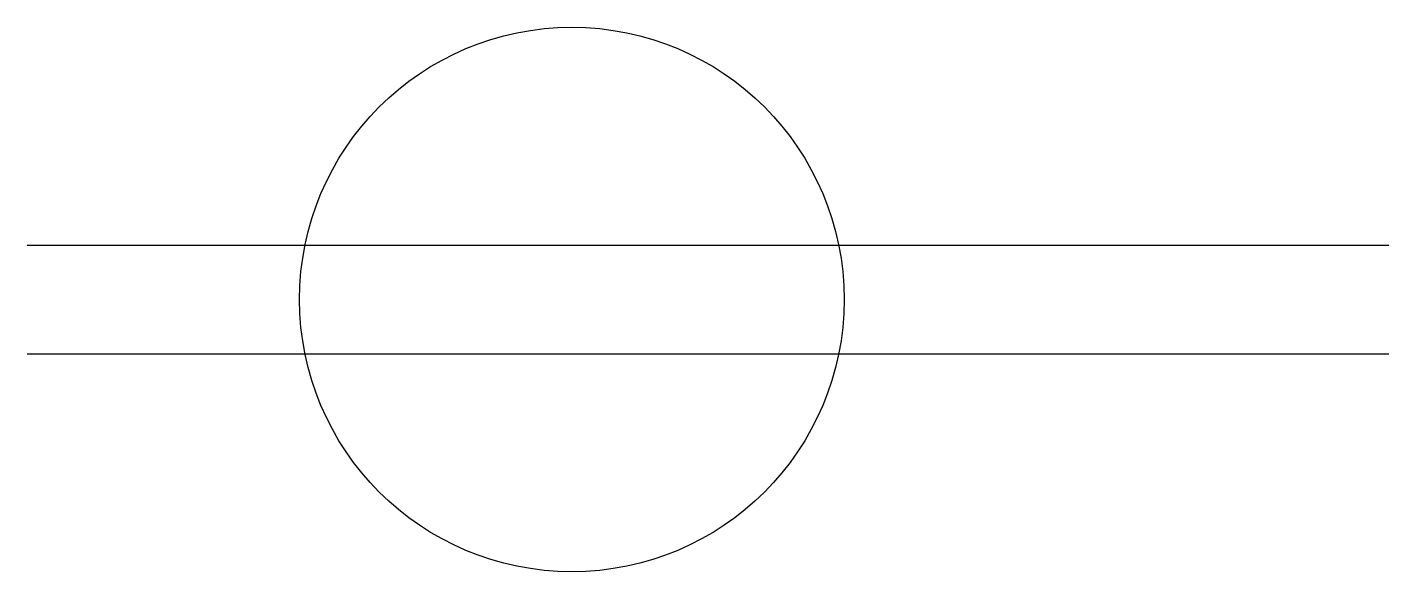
# Model space of a CAD drawing. Units: millimetres at full size, sheet at 1:100. Extents: x -15551 to 15061, y -4714 to 7531.
import ezdxf

# ---------------------------------------------------------------- set-up
doc = ezdxf.new("R2010")
doc.units = ezdxf.units.MM
doc.header["$LTSCALE"] = 100
doc.layers.add('0-0', color=7, linetype='Continuous')

msp = doc.modelspace()

# ---------------------------------------------------------------- linework, layer by layer
at = {"layer": '0-0'}
for p, q in [((-15551, 2632.7), (15061.2, 2632.7)), ((-15551, 183.7), (15061.2, 183.7))]:
    msp.add_line(p, q, dxfattribs=at)
msp.add_circle((-3306.1, 1408.2), 6122.4, dxfattribs=at)

doc.saveas('drawing.dxf')
